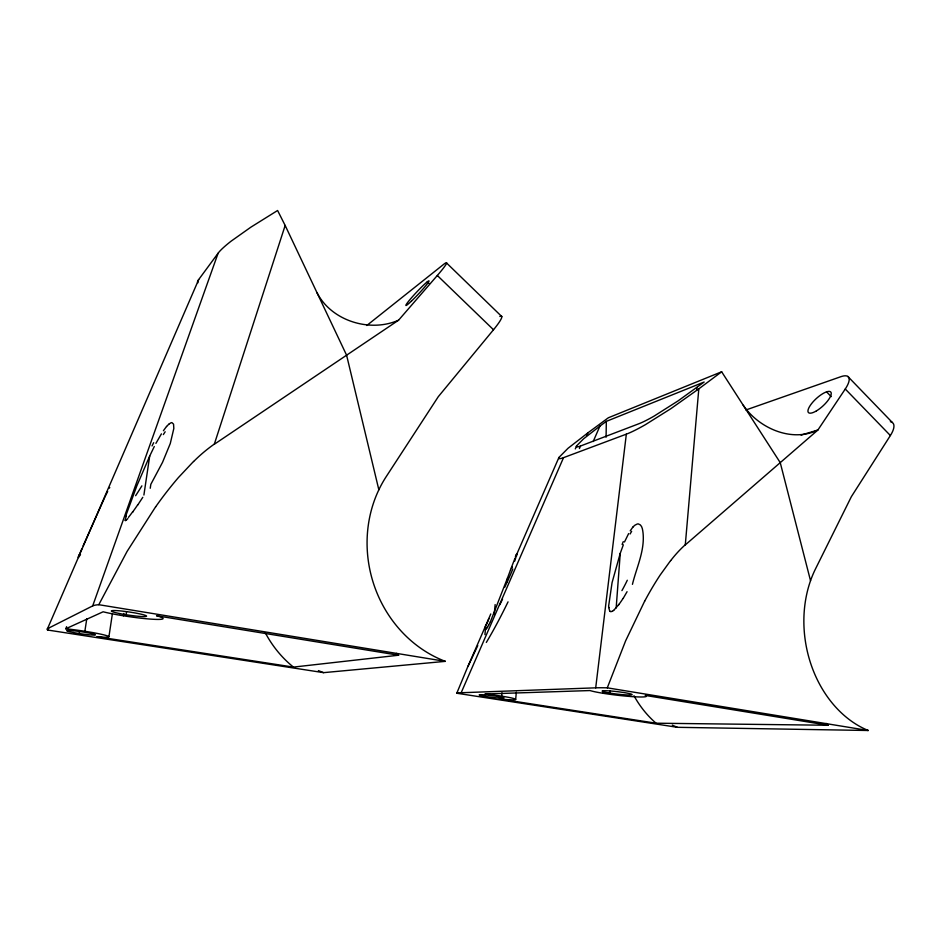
<?xml version="1.0" encoding="UTF-8"?>
<svg xmlns="http://www.w3.org/2000/svg" width="941" height="941" viewBox="0 0 941 941"><rect width="100%" height="100%" fill="white"/><g stroke="black" fill="none" stroke-linecap="round" stroke-linejoin="round"><path stroke-width="1.41" d="M606.086 437.224L606.322 421.368L704.15 382.034L678.108 400.866L654.066 416.122A31.382 3.882 -32.2 0 1 638.786 423.779L580.515 446.01L579.409 448.551M632.434 584.349C636.469 567.623 644.856 550.932 643.056 533.029C642.621 529.783 642.268 524.831 638.398 523.937A4.223 3.058 -46.7 0 0 637.222 524.031L634.975 525.16A10.598 7.998 -48.2 0 0 632.928 527.113M603.016 693.27L603.205 690.659M609.792 693.082L609.98 690.529M616.167 607.933L620.248 553.308L623.342 544.804M696.799 389.986L697.034 387.351M810.53 580.715L780.242 462.643L721.653 371.789L698.81 388.856L685.283 544.921L817.882 430.025L845.265 389.009A26.136 8.563 -42.5 0 0 840.866 376.694L745.884 409.982M515.668 699.492L516.315 692.2M501.671 696.164L501.976 692.788M484.933 634.61L485.532 628.118M494.213 614.532L495.142 604.592M507.223 582.079L507.622 577.703L510.54 569.87M626.341 434.154L563.53 457.655L461.161 692.741L595.7 687.836L626.341 434.154A38.946 4.858 -32.2 0 0 645.514 424.603L670.921 408.641L698.81 388.856M396.432 653.372A134.057 122.165 74.8 0 0 398.608 655.218L156.512 615.743A34.688 3.094 8.4 0 1 158.076 619.437A34.688 3.094 8.4 0 1 123.471 615.79L123.824 613.414M126.106 614.744L126.541 611.838M143.902 495.037L149.69 456.079L154.289 446.528M150.242 488.261L150.831 484.333L162.522 462.36L170.262 443.564L173.826 428.484L173.556 424.156L171.921 422.638A4.858 2.353 -53.2 0 0 170.921 422.827L168.757 424.215M108.933 636.681L112.414 613.603M79.232 633.516L79.644 630.929M84.855 631.27L86.795 618.731M517.009 554.296L516.327 556.601M47.709 630.035A75.409 5.317 8.2 0 1 47.52 628.694L198.692 279.559L218.1 253.223A42.11 6.081 -32.9 0 1 231.086 241.19L250.929 227.134L277.595 210.502L285.158 225.464L214.289 444.281L398.561 320.211L437.318 275.49A29.018 2.258 -46.7 0 0 443.352 264.586L366.814 325.48M486.462 624.542L486.732 623.765M620.248 553.308L612.073 582.62L608.662 605.863A27.959 14.28 -64 0 0 608.756 607.674M595.712 687.836A80.961 6.469 6.5 0 1 607.286 687.836L625.624 640.845L644.644 601.17M47.509 628.694L92.689 605.898L218.1 253.223M507.622 577.703L490.414 621.742M511.21 568.058L513.045 563.259A38.346 3.623 -71.3 0 1 514.962 558.425L515.068 558.178M514.645 561.224L514.856 560.648A24.301 3.141 -66.7 0 0 515.256 559.53M890.362 421.709A25.878 9.598 -41.7 0 1 890.374 435.53L851.346 496.707L815.541 568.823A106.368 83.22 79.8 0 0 868.249 730.498L677.391 727.311L456.785 693.235L467.289 667.875L477.769 645.597M512.351 566.941L511.88 568.082M97.135 636.716A28.277 2.011 8.3 0 0 104.157 634.952A28.277 2.011 8.3 0 0 65.776 628.8L66.635 626.671M79.056 555.237L78.197 557.472A8.869 0.635 -61.4 0 0 78.456 557.39L79.526 555.99M624.495 541.992L628.635 533.582M79.891 553.284L81.985 548.462M83.09 545.921L105.039 496.742M468.018 666.228L490.779 613.967M558.801 457.726L516.009 555.978M575.304 448.904L576.457 446.257M586.902 435.365L588.031 432.754L608.357 417.769L721.653 371.789M593.195 441.517L599.911 426.097L606.322 421.368M149.69 456.079L136.88 485.768L126.27 514.527A32.453 5.999 -64.5 0 0 125.718 516.468M92.7 605.898A94.276 8.54 8.3 0 1 98.793 604.698L127.07 551.45L155.63 506.776M105.368 496.083L106.674 493.437M558.895 457.479L568.035 448.281L588.031 432.754M48.661 628.129L47.72 630.035L323.586 672.65L445.316 661.358A120.33 109.403 74.7 0 1 386.269 476.546L438.294 396.679L493.507 329.75A28.665 3.811 -46.5 0 0 499.836 316.482M107.003 492.766L107.674 491.449M109.391 488.156L109.732 487.497M576.598 445.869L583.538 438.847L599.911 426.097M155.912 443.376L161.417 433.86M627.059 591.701L623.13 598.476M630.235 530.83L632.881 527.078M487.579 627.118L487.179 627.729M142.797 497.307L137.727 505.011M163.416 430.743L166.522 426.449M80.491 554.543L79.726 555.696M132.657 512.245L133.21 511.492M619.272 604.098L618.778 604.757M670.651 560.53L660.135 575.08A337.101 263.268 85.7 0 0 644.679 601.181M193.54 461.455L178.367 477.616A383.399 349.005 -87.3 0 0 155.665 506.811M614.379 609.744L614.097 610.015A5.164 2.705 -57.4 0 1 613.097 610.838L612.262 611.262M126.4 519.985L127.047 519.397A6.022 1.282 -58.5 0 0 127.882 518.538M398.561 320.211C370.036 332.761 331.632 321.022 317.105 292.922M65.741 628.788L103.122 611.791A34.711 3.094 8.4 0 0 123.471 615.802M485.932 629.094L485.838 629.106A7.799 1.647 -63.2 0 1 485.58 628.964L485.556 628.87M801.073 435.107L817.882 430.025C791.757 442.823 758.752 428.167 743.225 405.253M125.388 520.538L125.541 520.502A8.587 1.847 -59.2 0 0 126.353 520.114M97.135 636.716L293.427 667.098L398.608 655.218M828.174 725.252L645.22 695.423A29.394 2.376 6.7 0 1 626.612 696.187A29.394 2.376 6.7 0 1 590.019 690.553L484.921 693.999A24.254 1.647 7.1 0 1 514.609 698.787A24.254 1.647 7.1 0 1 499.306 698.951L656.053 723.206L828.174 725.252A118.637 93.159 79.9 0 1 826.163 723.406M98.793 604.698L445.316 661.358M607.286 687.836L868.249 730.498M427.261 281.841L429.002 283.5M437.318 275.49L493.507 329.75M446.575 262.998L501.8 316.576M826.539 391.856L831.197 396.62M845.265 389.009L890.374 435.53M847.853 376.471L892.339 422.497M609.662 610.909L609.697 610.956A5.034 2.682 -61 0 0 610.58 611.638L610.932 611.603A7.375 3.882 -58.1 0 0 612.262 611.309M285.158 225.464L346.594 355.192L378.847 489.791M125.082 519.832L125.082 519.95A5.858 1.27 -61.7 0 0 125.329 520.573M323.586 672.65A94.982 90.254 77.2 0 1 318.376 670.568M193.611 461.525A164.346 158.406 75.3 0 1 214.207 444.164M141.879 485.862A104.945 21.22 -56 0 1 135.633 495.695M166.581 426.52A12.209 6.328 -54.9 0 1 168.768 424.309M163.346 434.589A72.116 19.043 -56.9 0 1 165.157 431.766M152.042 445.916A130.411 91.665 -52.1 0 1 153.689 442.67M125.482 519.197A13.574 2.529 -64.4 0 1 126.376 515.692M132.61 511.857A22.537 3.317 -55.7 0 1 128.435 517.374M137.633 504.929A45.98 7.634 -56.2 0 1 133.187 511.292M198.033 282.723A39.816 5.411 -32.7 0 1 198.68 279.559M78.409 556.484A13.95 0.612 -65.3 0 1 79.326 554.308M293.427 667.098A107.721 102.24 77.1 0 1 265.233 632.646M677.391 727.311A86.113 72.481 81.6 0 1 672.309 725.099M670.71 560.589A144.385 118.59 81.8 0 1 685.213 544.815M499.847 604.722A81.385 5.987 -63.5 0 1 502.565 599.052M508.046 601.852A106.862 16.279 -65.7 0 1 486.321 642.432M627.294 580.244A90.759 44.815 -54.8 0 1 621.93 590.607M630.094 533.994A62.259 35.229 -53.6 0 1 631.634 531.359M622.119 544.498A112.838 100.052 -35.2 0 1 623.26 541.64M609.686 610.768A11.692 5.964 -64.1 0 1 609.027 607.474M618.613 604.616A19.349 8.869 -54.8 0 1 614.344 609.556M623.036 598.441A39.604 18.679 -55.1 0 1 619.202 604.028M487.026 623.507A36.546 8.692 -59.8 0 1 488.967 618.555M485.391 626.577A19.561 4.952 -59.3 0 1 485.768 625.236M485.262 628.482A12.562 3.117 -59.4 0 1 485.615 626.518M485.58 628.694A6.611 1.388 -62.8 0 1 485.615 628.035M487.215 627.494A4.881 1.035 -64.6 0 1 486.015 628.953M488.52 625.271A12.315 2.964 -67 0 1 487.579 626.941M490.39 621.695A24.054 6.54 -67.8 0 1 488.673 625.095M510.504 570.14A90.124 7.022 -71 0 1 511.175 568.352M515.362 556.801A17.279 1.647 -71.3 0 1 516.303 554.708M516.338 554.661A9.928 1 -71.9 0 1 516.785 553.837M515.856 557.613A16.962 1.564 -67.7 0 1 515.409 558.86M512.845 569.058A95.806 19.255 -65.7 0 1 504.717 587.266M580.515 446.022A28.83 3.329 -32.6 0 1 576.527 445.905M563.518 457.655A35.44 4.093 -32.6 0 1 558.813 457.526M456.773 693.235A65.341 4.34 7 0 1 461.161 692.741M656.053 723.206A97.582 81.961 81.5 0 1 633.975 695.717M411.476 301.073A16.844 1.306 -46.8 0 0 429.025 281.03A16.844 1.306 -46.8 0 0 411.864 297.368A16.844 1.306 -46.8 0 0 411.476 301.073M73.363 632.517A14.538 1.035 8.3 0 0 95.453 634.893A14.538 1.035 8.3 0 0 74.421 630.858A14.538 1.035 8.3 0 0 73.363 632.517M119.672 613.567A17.832 1.588 8.4 0 0 146.549 616.214A17.832 1.588 8.4 0 0 120.53 610.921A17.832 1.588 8.4 0 0 119.672 613.567M816.423 410.899A15.162 4.976 -42.6 0 0 830.879 392.185A15.162 4.976 -42.6 0 0 811.448 403.783A15.162 4.976 -42.6 0 0 816.423 410.899M485.015 696.352A12.468 0.847 7.1 0 0 503.988 698.01A12.468 0.847 7.1 0 0 485.874 694.976A12.468 0.847 7.1 0 0 485.015 696.352M609.168 692.976A15.115 1.223 6.7 0 0 632.129 694.646A15.115 1.223 6.7 0 0 610.074 690.953A15.115 1.223 6.7 0 0 609.168 692.976"/></g></svg>
